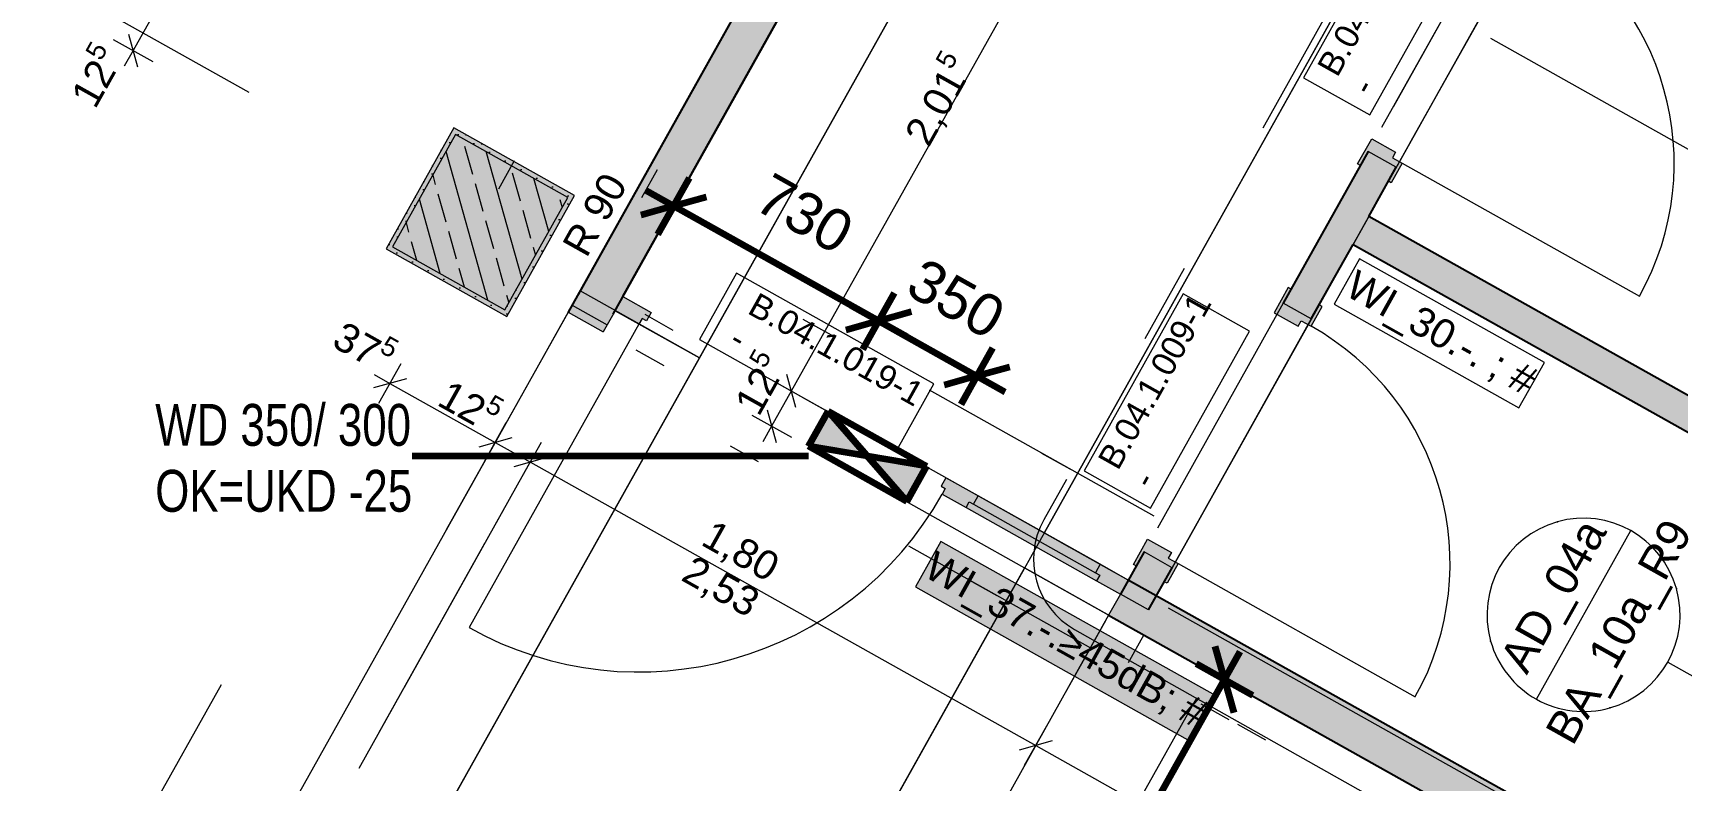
# Model space of a CAD drawing. Header units: metres. Extents: x -36 to 59, y 39 to 183.
# Drawn here: x -10.17 to -5.06, y 127.53 to 129.85 of the extents above; entities that cross this region are included whole.
import ezdxf

# ---------------------------------------------------------------- set-up
doc = ezdxf.new("R2010")
doc.units = ezdxf.units.M
doc.header["$MEASUREMENT"] = 0
for name, pattern in [('Punktlinie', [0.0035, 0, -0.0035]), ('Punktlinie_ eng', [0.00075, 0, -0.00075]), ('Strich-Doppel-Punktlinie', [0.006, 0.004, -0.0005, 0.00025, -0.0005, 0.00025, -0.0005]), ('Strichlinie-über-Schnitt', [0.0023, 0.0008, -0.0015]), ('Strichpunktlinie', [0.006703, 0.003528, -0.001764, 0, -0.001411]), ('Wipeout_Contour', [1, 0, -1])]:
    doc.linetypes.add(name, pattern=pattern)
for name, color, linetype in [('00  Raster', 7, 'Continuous'), ('10  Fassade_Deckschraffur', 7, 'Continuous'), ('10  Stützen', 7, 'Continuous'), ('10  Stützen_Schnittschraffur', 7, 'Continuous'), ('10  Treppen + Rampen', 7, 'Continuous'), ('10  Wand Massiv', 7, 'Continuous'), ('20  Boden Aufbauten', 7, 'Continuous'), ('20  Decke Abhangdecke', 7, 'Continuous'), ('20  Wand Leichtbau', 7, 'Continuous'), ('20  Wand Leichtbau_Deckschraffur', 7, 'Continuous'), ('20  Wand Leichtbau_Schnittschraffur', 7, 'Continuous'), ('20  Wand Leichtbau_Tür', 7, 'Continuous'), ('40  Bemaßung 1_ 50 AUSBAU', 7, 'Continuous'), ('40  Text Brandschutz', 7, 'Continuous'), ('40 Text Ausbau 1_50', 7, 'Continuous'), ('50  NUF - Raumstempel', 7, 'Continuous'), ('BAE-SUD-Text', 7, 'Continuous'), ('EPS-SUD-BD', 7, 'Continuous'), ('EPS-SUD-DD', 7, 'Continuous'), ('EPS-SUD-Text', 7, 'Continuous'), ('Neubau_20  Boden Aufbauten', 7, 'Continuous'), ('Neubau_20  Decke Abhangdecke', 7, 'Continuous'), ('Neubau_40 Text Ausbau 1_50', 7, 'Continuous'), ('Neubau_50 NUF - Raumstempel MIETERAUSBAU', 7, 'Continuous')]:
    doc.layers.add(name, color=color, linetype=linetype)
doc.styles.add('ERSTELLTER_STIL_1', font='')
doc.styles.add('ERSTELLTER_STIL_4', font='')
doc.styles.get('ERSTELLTER_STIL_1').set_extended_font_data('Arial')
doc.styles.get('ERSTELLTER_STIL_4').set_extended_font_data('Arial Unicode MS')

msp = doc.modelspace()

# ---------------------------------------------------------------- linework, layer by layer
at = {"layer": 'Neubau_20  Boden Aufbauten', "color": 7, "linetype": 'Continuous', "lineweight": 13, "ltscale": 1000, "flags": 128}
for points in [[(-8.3577, 128.9862), (-8.096, 128.8395), (7.1144, 155.9862), (4.0389, 157.7094), (4.6255, 158.7563), (1.6945, 160.3985), (1.6556, 160.3291), (1.3067, 160.5246), (1.3908, 160.6747), (1.1415, 160.8144), (-12.0312, 137.3031), (-11.7825, 137.1637), (-11.7642, 137.1964), (-5.6705, 133.7822)], [(-7.0247, 128.2966), (-6.6757, 128.1011), (-3.6769, 133.4532), (-3.6551, 133.441), (-2.0726, 136.2653), (-2.0944, 136.2776), (-2.0333, 136.3866), (2.6602, 133.7568), (2.6418, 133.7241), (2.9123, 133.5726), (2.9307, 133.6053), (2.9777, 133.6893), (11.1047, 148.1939), (8.9193, 149.4184), (8.626, 148.8949), (5.7733, 150.4933), (9.0226, 156.2925), (8.7478, 156.4465), (-2.4434, 136.4731), (-4.0259, 133.6487)]]:
    msp.add_lwpolyline(points, close=True, dxfattribs=at)
at = {"layer": 'Neubau_20  Boden Aufbauten', "color": 253, "linetype": 'Continuous', "lineweight": 18, "ltscale": 1000, "true_color": 0x9f9f9f, "flags": 128}
msp.add_lwpolyline([(-2.0813, 139.5743), (-13.3275, 119.5028), (-12.2806, 118.9162), (8.7478, 156.4465), (7.7009, 157.0331), (7.4392, 157.1797), (6.8527, 156.1329), (7.1144, 155.9862)], close=True, dxfattribs=at)
at = {"layer": 'Neubau_20  Boden Aufbauten', "color": 7, "linetype": 'Continuous', "lineweight": 13, "ltscale": 1000, "flags": 128}
for points in [[(-13.3275, 119.5028), (-8.096, 128.8395), (-8.4668, 129.0473), (-5.8407, 133.7342), (-11.8253, 137.0874)], [(-10.0804, 110.1896), (-6.9581, 115.762), (-2.3108, 124.0563), (-5.4078, 125.7916), (-4.787, 126.8995), (-6.6714, 127.9553), (-7.0858, 128.1875), (-8.7945, 125.1379), (-12.2845, 118.9092)]]:
    msp.add_lwpolyline(points, dxfattribs=at)

# ---------------------------------------------------------------- next in the draw order: wipeouts: each hides what was drawn before it
at = {"color": 254, "linetype": 'Wipeout_Contour', "lineweight": 0, "ltscale": 578.896248}
msp.add_wipeout([(1.5068, 161.8649), (-18.3925, 126.3498), (-18.2219, 126.2542), (1.6769, 161.7686)], dxfattribs=at).dxf.layer = '10  Fassade_Deckschraffur'

# ---------------------------------------------------------------- next in the draw order: wipeouts: each hides what was drawn before it
at = {"color": 254, "linetype": 'Wipeout_Contour', "lineweight": 0, "ltscale": 579.75037}
msp.add_wipeout([(1.2236, 162.0253), (-18.6764, 126.5088), (-18.6188, 126.4766), (1.2811, 161.9927)], dxfattribs=at).dxf.layer = '10  Fassade_Deckschraffur'

# ---------------------------------------------------------------- next in the draw order: wipeouts: each hides what was drawn before it
at = {"color": 254, "linetype": 'Wipeout_Contour', "lineweight": 0, "ltscale": 579.478914}
msp.add_wipeout([(-18.4602, 126.3877), (1.4393, 161.9032), (1.2811, 161.9927), (-18.6188, 126.4766)], dxfattribs=at).dxf.layer = '10  Fassade_Deckschraffur'

# ---------------------------------------------------------------- next in the draw order: wipeouts: each hides what was drawn before it
at = {"color": 254, "linetype": 'Wipeout_Contour', "lineweight": 0, "ltscale": 579.276268}
msp.add_wipeout([(1.4393, 161.9032), (-18.4602, 126.3877), (-18.4575, 126.3862), (1.4419, 161.9017)], dxfattribs=at).dxf.layer = '10  Fassade_Deckschraffur'

# ---------------------------------------------------------------- next in the draw order: wipeouts: each hides what was drawn before it
at = {"color": 254, "linetype": 'Wipeout_Contour', "lineweight": 0, "ltscale": 579.199343}
msp.add_wipeout([(1.4446, 161.9001), (-18.4548, 126.3847), (-18.4016, 126.3549), (1.4977, 161.8701)], dxfattribs=at).dxf.layer = '10  Fassade_Deckschraffur'

# ---------------------------------------------------------------- next in the draw order: wipeouts: each hides what was drawn before it
at = {"color": 254, "linetype": 'Wipeout_Contour', "lineweight": 0, "ltscale": 579.127053}
msp.add_wipeout([(-18.3972, 126.3524), (1.5021, 161.8676), (1.4977, 161.8701), (-18.4016, 126.3549)], dxfattribs=at).dxf.layer = '10  Fassade_Deckschraffur'

# ---------------------------------------------------------------- next in the draw order: wipeouts: each hides what was drawn before it
at = {"color": 254, "linetype": 'Wipeout_Contour', "lineweight": 0, "ltscale": 579.115676}
msp.add_wipeout([(1.5021, 161.8676), (-18.3972, 126.3524), (-18.3925, 126.3498), (1.5068, 161.8649)], dxfattribs=at).dxf.layer = '10  Fassade_Deckschraffur'

# ---------------------------------------------------------------- next in the draw order: hatches: boundary and pattern name
at = {"layer": '10  Stützen_Schnittschraffur', "linetype": 'Continuous', "lineweight": 0, "true_color": 0xffffff}
h = msp.add_hatch(color=7, dxfattribs=at)
h.paths.add_polyline_path([(-9.0695, 129.1786), (-8.6943, 128.9684), (-8.4841, 129.3436), (-8.8593, 129.5538)])
h.paths.add_polyline_path([(-9.049, 129.1844), (-8.8535, 129.5333), (-8.5046, 129.3378), (-8.7001, 128.9889)], flags=0)
at = {"layer": '10  Stützen_Schnittschraffur', "linetype": 'Continuous', "lineweight": 13, "true_color": 0x000100}
h = msp.add_hatch(dxfattribs=at)
h.set_pattern_fill('Gips_0002', color=98, style=0, pattern_type=2)
h.set_pattern_definition([(87.605446, (0, 0), (-0.02497817, 0.001044517), [0, -0.025])])
h.paths.add_polyline_path([(-9.0695, 129.1786), (-8.6943, 128.9684), (-8.4841, 129.3436), (-8.8593, 129.5538)])
h.paths.add_polyline_path([(-9.049, 129.1844), (-8.8535, 129.5333), (-8.5046, 129.3378), (-8.7001, 128.9889)], flags=0)
at = {"layer": '10  Stützen_Schnittschraffur', "linetype": 'Continuous', "lineweight": 0, "true_color": 0xffffff}
msp.add_hatch(color=7, dxfattribs=at).paths.add_polyline_path([(-8.7001, 128.9889), (-8.5046, 129.3378), (-8.8535, 129.5333), (-9.049, 129.1844)])
at = {"layer": '10  Stützen_Schnittschraffur', "linetype": 'Continuous', "lineweight": 13, "true_color": 0x000100}
h = msp.add_hatch(dxfattribs=at)
h.set_pattern_fill('Beton__Stahlbeton_0002', color=98, style=0, pattern_type=2)
h.set_pattern_definition([(285.738, (-9.04904, 129.18438), (0.115501, 0.032549), []), (285.738, (-9.10679, 129.1681), (0.115501, 0.032549), [0.09, -0.03])])
h.paths.add_polyline_path([(-8.7001, 128.9889), (-8.5046, 129.3378), (-8.8535, 129.5333), (-9.049, 129.1844)])
at = {"layer": '10  Treppen + Rampen', "linetype": 'Continuous', "lineweight": 0, "ltscale": 1000, "true_color": 0x000000}
for points in [[(-7.5735, 128.5343), (-7.6957, 128.6743), (-7.7568, 128.5653)], [(-7.4514, 128.3942), (-7.3903, 128.5033), (-7.5735, 128.5343)]]:
    msp.add_hatch(color=18, dxfattribs=at).paths.add_polyline_path(points)
at = {"layer": '20  Wand Leichtbau_Deckschraffur', "linetype": 'Continuous', "lineweight": 0, "true_color": 0xffffff}
msp.add_hatch(color=7, dxfattribs=at).paths.add_polyline_path([(-7.2444, 128.3853), (-7.2574, 128.3926), (-7.2672, 128.3752), (-6.8616, 128.1479), (-6.8518, 128.1653), (-6.8649, 128.1726), (-6.8502, 128.1988), (-7.2297, 128.4114)])
at = {"layer": '20  Wand Leichtbau_Schnittschraffur', "linetype": 'Continuous', "lineweight": 18}
for points in [[(-5.8101, 133.7887), (-8.4729, 129.0364), (-8.3639, 128.9753), (-5.7011, 133.7276)], [(-8.3333, 129.0298), (-5.7316, 133.6731), (-5.8407, 133.7342), (-8.4423, 129.0909)], [(-6.0175, 129.4804), (-6.2815, 129.0092), (-6.1943, 128.9604), (-5.9303, 129.4315)], [(-4.8817, 128.6433), (-6.0158, 129.2788), (-6.0647, 129.1915), (-4.9306, 128.5561)], [(-8.4423, 129.0909), (-8.5035, 128.9818), (-8.3333, 129.0298)], [(-8.3333, 129.0298), (-8.5035, 128.9818), (-8.3944, 128.9207)], [(-6.7874, 128.1063), (-6.7002, 128.0574), (-6.6268, 128.1883), (-6.7141, 128.2372)], [(-6.8241, 128.0409), (-4.787, 126.8995), (-4.7259, 127.0086), (-6.763, 128.1499)]]:
    msp.add_hatch(color=9, dxfattribs=at).paths.add_polyline_path(points)
at = {"layer": '20  Wand Leichtbau_Schnittschraffur', "linetype": 'Continuous', "lineweight": 0, "true_color": 0xffffff}
for points in [[(-6.0067, 129.5201), (-6.0507, 129.4416), (-6.042, 129.4367), (-6.0175, 129.4804), (-5.9303, 129.4315), (-5.9547, 129.3879), (-5.946, 129.383), (-5.9118, 129.444), (-5.9423, 129.4611), (-5.9325, 129.4786)], [(-8.3333, 129.0298), (-8.3577, 128.9862), (-8.2836, 128.9446), (-8.2738, 128.9621), (-8.2607, 128.9547), (-8.246, 128.9809)], [(-6.3098, 128.9792), (-6.2356, 128.9377), (-6.2258, 128.9551), (-6.1953, 128.938), (-6.1611, 128.9991), (-6.1698, 129.004), (-6.1943, 128.9604), (-6.2815, 129.0092), (-6.2571, 129.0529), (-6.2658, 129.0577)], [(-7.2574, 128.3926), (-7.2444, 128.3853), (-7.2297, 128.4114), (-7.33, 128.4677), (-7.3447, 128.4415), (-7.3316, 128.4342), (-7.3414, 128.4167), (-7.2672, 128.3752)], [(-6.7033, 128.277), (-6.7472, 128.1984), (-6.7385, 128.1936), (-6.7141, 128.2372), (-6.6268, 128.1883), (-6.6513, 128.1447), (-6.6426, 128.1398), (-6.6083, 128.2009), (-6.6389, 128.218), (-6.6291, 128.2354)], [(-6.763, 128.1499), (-6.8502, 128.1988), (-6.8649, 128.1726), (-6.8518, 128.1653), (-6.8616, 128.1479), (-6.7874, 128.1063)]]:
    msp.add_hatch(color=7, dxfattribs=at).paths.add_polyline_path(points)
at = {"layer": '40 Text Ausbau 1_50', "linetype": 'Continuous', "lineweight": 0, "ltscale": 1000, "true_color": 0xffffff}
msp.add_hatch(color=7, dxfattribs=at).paths.add_polyline_path([(-7.4247, 128.1285), (-6.5709, 127.6501), (-6.492, 127.791), (-7.3458, 128.2693)])

# ---------------------------------------------------------------- next in the draw order: linework, layer by layer
at = {"layer": '00  Raster', "color": 5, "linetype": 'Strichpunktlinie', "lineweight": 13, "ltscale": 1000}
msp.add_line((-17.9562, 112.8782), (7.5682, 158.4329), dxfattribs=at)
at = {"layer": '00  Raster', "color": 7, "linetype": 'Strichpunktlinie', "lineweight": 13, "ltscale": 1000}
for p, q in [((3.3757, 124.7812), (-16.3199, 135.8167)), ((2.3745, 123.013), (-17.3132, 134.044))]:
    msp.add_line(p, q, dxfattribs=at)
at = {"layer": '10  Stützen', "color": 7, "linetype": 'Continuous', "lineweight": 13, "ltscale": 1000, "flags": 128}
for points in [[(-9.0695, 129.1786), (-8.6943, 128.9684), (-8.4841, 129.3436), (-8.8593, 129.5538)], [(-8.7001, 128.9889), (-8.5046, 129.3378), (-8.8535, 129.5333), (-9.049, 129.1844)]]:
    msp.add_lwpolyline(points, close=True, dxfattribs=at)
at = {"layer": '20  Boden Aufbauten', "color": 7, "linetype": 'Continuous', "lineweight": 13, "ltscale": 1000, "flags": 128}
msp.add_lwpolyline([(-6.6757, 128.1011), (-1.7772, 125.3564), (-0.28, 128.0286), (-1.1524, 128.5174), (-0.9813, 128.8227), (-0.1089, 128.3339), (0.8305, 130.0106), (-4.068, 132.7553)], close=True, dxfattribs=at)
at = {"layer": '20  Decke Abhangdecke', "color": 7, "linetype": 'Strichlinie-über-Schnitt', "lineweight": 13, "ltscale": 1000, "flags": 128}
for points in [[(-3.086, 138.3949), (-0.3976, 143.1931), (7.3866, 157.0858), (8.5469, 156.4357), (8.9569, 156.206), (5.7529, 150.4876), (4.5186, 148.2848), (4.4575, 148.1757), (-4.1308, 132.8478), (-4.1552, 132.8041), (-6.6594, 128.3347), (-8.2298, 129.2145)], [(-13.5095, 119.7915), (-8.4514, 128.8191), (-6.881, 127.9392), (-8.6889, 124.7127), (-11.9392, 118.9117)]]:
    msp.add_lwpolyline(points, close=True, dxfattribs=at)
at = {"layer": '20  Decke Abhangdecke', "color": 7, "linetype": 'Continuous', "lineweight": 13, "ltscale": 1000, "flags": 128}
for points in [[(-5.004, 131.0846), (-3.8699, 130.4492), (-4.8817, 128.6433), (-6.0158, 129.2788)], [(-6.6757, 128.1011), (-6.0647, 129.1915), (-4.9306, 128.5561), (-4.8434, 128.5072), (-4.7945, 128.5945), (-4.116, 129.8053), (-3.0692, 129.2188), (-4.4075, 126.8302)]]:
    msp.add_lwpolyline(points, close=True, dxfattribs=at)
at = {"layer": '20  Wand Leichtbau', "color": 7, "linetype": 'Continuous', "lineweight": 13, "ltscale": 1000}
for p, q in [((-5.9303, 129.4315), (-6.0175, 129.4804)), ((-8.3333, 129.0298), (-8.3577, 128.9862)), ((-8.3577, 128.9862), (-8.3944, 128.9207)), ((-6.1943, 128.9604), (-6.2815, 129.0092)), ((-6.6268, 128.1883), (-6.7141, 128.2372)), ((-6.763, 128.1499), (-6.7874, 128.1063)), ((-6.7874, 128.1063), (-6.8241, 128.0409))]:
    msp.add_line(p, q, dxfattribs=at)
at = {"layer": '20  Wand Leichtbau', "color": 7, "linetype": 'Continuous', "lineweight": 25, "ltscale": 1000, "flags": 128}
for points in [[(-5.8101, 133.7887), (-8.4729, 129.0364)], [(-8.3333, 129.0298), (-5.6705, 133.7822)], [(-5.8407, 133.7342), (-8.5035, 128.9818)], [(-8.3639, 128.9753), (-5.7011, 133.7276)], [(-6.0175, 129.4804), (-6.2815, 129.0092)], [(-6.0158, 129.2788), (-5.9303, 129.4315)], [(-4.8817, 128.6433), (-6.0158, 129.2788)], [(-6.1943, 128.9604), (-6.0647, 129.1915)], [(-6.0647, 129.1915), (-4.8434, 128.5072)], [(-6.7141, 128.2372), (-6.7874, 128.1063)], [(-4.7259, 127.0086), (-6.763, 128.1499)], [(-6.7002, 128.0574), (-6.6268, 128.1883)], [(-6.8241, 128.0409), (-4.787, 126.8995)]]:
    msp.add_lwpolyline(points, dxfattribs=at)
at = {"layer": '20  Wand Leichtbau', "color": 7, "linetype": 'Continuous', "lineweight": 13, "ltscale": 1000, "flags": 128}
for points in [[(-6.013, 129.5939), (-5.7051, 130.1436), (-5.9107, 130.2588), (-6.2186, 129.7092)], [(-8.0959, 128.8969), (-7.4827, 128.5533), (-7.3675, 128.759), (-7.9806, 129.1025)], [(-6.6944, 128.3733), (-6.3865, 128.9229), (-6.5921, 129.0381), (-6.9, 128.4885)]]:
    msp.add_lwpolyline(points, close=True, dxfattribs=at)
at = {"layer": '20  Wand Leichtbau', "color": 7, "linetype": 'Strichlinie-über-Schnitt', "lineweight": 18, "ltscale": 1000, "flags": 128}
for points in [[(-8.4912, 129.0037), (-13.7593, 119.6014)], [(-8.4912, 129.0037), (-13.7593, 119.6014)], [(-8.4912, 129.0037), (-8.3822, 128.9426)], [(-8.4912, 129.0037), (-8.3822, 128.9426)], [(-13.6503, 119.5403), (-8.3822, 128.9426)], [(-13.5892, 119.6494), (-8.3822, 128.9426)], [(-6.8241, 128.0409), (-12.0494, 118.715)], [(-6.715, 127.9798), (-6.8241, 128.0409)], [(-11.9403, 118.6539), (-6.715, 127.9798)]]:
    msp.add_lwpolyline(points, dxfattribs=at)
at = {"layer": '20  Wand Leichtbau', "color": 7, "linetype": 'Continuous', "lineweight": 13, "ltscale": 1000, "flags": 128}
for points in [[(-8.5035, 128.9818), (-8.3944, 128.9207)], [(-6.7002, 128.0574), (-6.7874, 128.1063)]]:
    msp.add_lwpolyline(points, dxfattribs=at)
at = {"layer": '20  Wand Leichtbau_Tür', "color": 7, "linetype": 'Strichlinie-über-Schnitt', "lineweight": 13, "ltscale": 1000}
for p, q in [((-5.5849, 130.2524), (-6.0175, 129.4804)), ((-5.4977, 130.2035), (-5.9303, 129.4315)), ((-6.763, 128.1499), (-8.3333, 129.0298)), ((-6.2815, 129.0092), (-6.7141, 128.2372)), ((-6.1943, 128.9604), (-6.6268, 128.1883)), ((-6.8241, 128.0409), (-8.3944, 128.9207))]:
    msp.add_line(p, q, dxfattribs=at)
at = {"layer": '20  Wand Leichtbau_Tür', "color": 7, "linetype": 'Continuous', "lineweight": 18, "ltscale": 1000}
for p, q in [((-6.0507, 129.4416), (-6.0067, 129.5201)), ((-6.0175, 129.4804), (-6.042, 129.4367)), ((-5.9303, 129.4315), (-6.0175, 129.4804)), ((-6.0067, 129.5201), (-5.9325, 129.4786)), ((-5.9325, 129.4786), (-5.9423, 129.4611)), ((-6.042, 129.4367), (-6.0507, 129.4416)), ((-5.9547, 129.3879), (-5.9303, 129.4315)), ((-5.9118, 129.444), (-5.946, 129.383)), ((-5.9423, 129.4611), (-5.9118, 129.444)), ((-5.9118, 129.444), (-5.1746, 129.031)), ((-5.946, 129.383), (-5.9547, 129.3879)), ((-8.3577, 128.9862), (-8.3333, 129.0298)), ((-8.3333, 129.0298), (-8.246, 128.9809)), ((-6.2658, 129.0577), (-6.3098, 128.9792)), ((-6.2815, 129.0092), (-6.2571, 129.0529)), ((-6.2571, 129.0529), (-6.2658, 129.0577)), ((-8.2836, 128.9446), (-8.3577, 128.9862)), ((-8.2738, 128.9621), (-8.2836, 128.9446)), ((-8.2607, 128.9547), (-8.2738, 128.9621)), ((-8.246, 128.9809), (-8.2607, 128.9547)), ((-6.3098, 128.9792), (-6.2356, 128.9377)), ((-6.1943, 128.9604), (-6.2815, 129.0092)), ((-6.1953, 128.938), (-6.1611, 128.9991)), ((-6.1698, 129.004), (-6.1943, 128.9604)), ((-6.1611, 128.9991), (-6.1698, 129.004)), ((-8.2836, 128.9446), (-8.8115, 128.0024)), ((-6.2356, 128.9377), (-6.2258, 128.9551)), ((-6.2258, 128.9551), (-6.1953, 128.938)), ((-7.33, 128.4677), (-7.3447, 128.4415)), ((-7.2297, 128.4114), (-7.33, 128.4677)), ((-7.3447, 128.4415), (-7.3316, 128.4342)), ((-7.3316, 128.4342), (-7.3414, 128.4167)), ((-7.3414, 128.4167), (-7.2672, 128.3752)), ((-7.2444, 128.3853), (-7.2297, 128.4114)), ((-6.8502, 128.1988), (-7.2297, 128.4114)), ((-7.2672, 128.3752), (-7.2574, 128.3926)), ((-7.2672, 128.3752), (-6.8616, 128.1479)), ((-7.2574, 128.3926), (-7.2444, 128.3853)), ((-7.2444, 128.3853), (-6.8649, 128.1726)), ((-6.7472, 128.1984), (-6.7033, 128.277)), ((-6.7033, 128.277), (-6.6291, 128.2354)), ((-6.8502, 128.1988), (-6.8649, 128.1726)), ((-6.763, 128.1499), (-6.8502, 128.1988)), ((-6.7385, 128.1936), (-6.7472, 128.1984)), ((-6.7141, 128.2372), (-6.7385, 128.1936)), ((-6.6268, 128.1883), (-6.7141, 128.2372)), ((-6.6083, 128.2009), (-6.6426, 128.1398)), ((-6.6291, 128.2354), (-6.6389, 128.218)), ((-6.6389, 128.218), (-6.6083, 128.2009)), ((-6.6083, 128.2009), (-5.8712, 127.7878)), ((-6.8649, 128.1726), (-6.8518, 128.1653)), ((-6.8518, 128.1653), (-6.8616, 128.1479)), ((-6.8616, 128.1479), (-6.7874, 128.1063)), ((-6.7874, 128.1063), (-6.763, 128.1499)), ((-6.6513, 128.1447), (-6.6268, 128.1883)), ((-6.6426, 128.1398), (-6.6513, 128.1447))]:
    msp.add_line(p, q, dxfattribs=at)
at = {"layer": '20  Wand Leichtbau_Tür', "color": 7, "linetype": 'Continuous', "lineweight": 13, "ltscale": 1000}
for p, q in [((-5.9303, 129.4315), (-6.0175, 129.4804)), ((-5.9303, 129.4315), (-6.0175, 129.4804)), ((-8.3333, 129.0298), (-8.3577, 128.9862)), ((-8.3333, 129.0298), (-8.3577, 128.9862)), ((-8.3577, 128.9862), (-8.3944, 128.9207)), ((-6.1943, 128.9604), (-6.2815, 129.0092)), ((-6.1943, 128.9604), (-6.2815, 129.0092)), ((-6.6268, 128.1883), (-6.7141, 128.2372)), ((-6.6268, 128.1883), (-6.7141, 128.2372)), ((-6.763, 128.1499), (-6.7874, 128.1063)), ((-6.763, 128.1499), (-6.7874, 128.1063)), ((-6.7874, 128.1063), (-6.8241, 128.0409))]:
    msp.add_line(p, q, dxfattribs=at)
for centre, radius, start, end in [((-5.9118, 129.444), 0.845, 330.738, 60.738), ((-6.6083, 128.2009), 0.845, 330.738, 60.738), ((-8.2836, 128.9446), 1.08, 240.738, 330.738)]:
    msp.add_arc(centre, radius, start, end, dxfattribs=at)
at = {"layer": '40  Bemaßung 1_ 50 AUSBAU', "color": 7, "linetype": 'Continuous', "lineweight": 13, "ltscale": 1000}
for p, q in [((-6.8243, 130.4963), (-7.8102, 128.7367)), ((-9.7947, 129.9031), (-9.8558, 129.794)), ((-9.8702, 129.8451), (-9.8414, 129.743)), ((-9.9171, 129.8284), (-9.7945, 129.7597)), ((-9.8558, 129.794), (-9.8833, 129.745)), ((-9.0916, 128.6992), (-9.0229, 128.8219)), ((-9.0062, 128.7749), (-9.1083, 128.7462)), ((-9.1063, 128.788), (-9.0573, 128.7605)), ((-9.0573, 128.7605), (-8.7301, 128.5773)), ((-7.8716, 128.7711), (-7.7489, 128.7024)), ((-7.7959, 128.6857), (-7.8246, 128.7878)), ((-7.8102, 128.7367), (-7.8713, 128.6277)), ((-7.9327, 128.662), (-7.81, 128.5933)), ((-7.8857, 128.6787), (-7.857, 128.5766)), ((-8.7645, 128.5159), (-8.6958, 128.6386)), ((-7.8713, 128.6277), (-7.8988, 128.5786)), ((-8.6791, 128.5916), (-8.7812, 128.5629)), ((-8.7301, 128.5773), (-8.6211, 128.5162)), ((-8.6555, 128.4548), (-8.5867, 128.5775)), ((-8.57, 128.5305), (-8.6721, 128.5018)), ((-8.6211, 128.5162), (-7.0508, 127.6363)), ((-7.0851, 127.575), (-7.0164, 127.6976)), ((-6.9997, 127.6507), (-7.1018, 127.6219)), ((-7.0508, 127.6363), (-5.0006, 126.4876))]:
    msp.add_line(p, q, dxfattribs=at)
at = {"layer": '40 Text Ausbau 1_50', "color": 7, "linetype": 'Continuous', "lineweight": 13, "ltscale": 1000}
for p, q in [((-6.0447, 129.1474), (-6.1236, 129.0066)), ((-5.4702, 128.8255), (-6.0447, 129.1474)), ((-6.1236, 129.0066), (-5.5491, 128.6847)), ((-5.5491, 128.6847), (-5.4702, 128.8255)), ((-5.495, 127.7801), (-5.2018, 128.3035)), ((-7.3458, 128.2693), (-7.4247, 128.1285)), ((-6.492, 127.791), (-7.3458, 128.2693)), ((-7.4247, 128.1285), (-6.5709, 127.6501)), ((-6.5709, 127.6501), (-6.492, 127.791))]:
    msp.add_line(p, q, dxfattribs=at)
for start, end in [(105.738, 195.738), (15.738, 105.738), (285.738, 15.738), (195.738, 285.738)]:
    msp.add_arc((-5.3484, 128.0418), 0.3, start, end, dxfattribs=at)
for p in [(-5.4298, 128.3306), (-5.0597, 128.1232), (-5.6372, 127.9604), (-5.267, 127.7531)]:
    msp.add_point(p, dxfattribs=at)
at = {"layer": '50  NUF - Raumstempel', "color": 7, "linetype": 'Punktlinie', "lineweight": 13, "ltscale": 1000, "flags": 128}
msp.add_lwpolyline([(-10.0359, 110.1647), (-20.9522, 116.2812), (-16.4992, 124.2287), (-18.674, 125.4472), (-12.0678, 137.2376), (-11.8323, 137.1056), (-11.9129, 136.9617), (-11.5378, 136.7515), (-11.4571, 136.8954), (-6.3493, 134.0335), (-6.4299, 133.8895), (-6.0548, 133.6794), (-5.9741, 133.8233), (-5.8127, 133.7329), (-8.4694, 128.9914), (-4.7748, 126.9213), (-5.4078, 125.7916), (-2.4722, 124.1468), (-3.7407, 121.8829), (-3.5348, 121.7676)], close=True, dxfattribs=at)
at = {"layer": 'BAE-SUD-Text', "color": 7, "linetype": 'Continuous', "lineweight": 100, "ltscale": 1000}
for p, q in [((-7.7568, 128.5653), (-7.6957, 128.6743)), ((-7.6957, 128.6743), (-7.7568, 128.5653)), ((-7.6957, 128.6743), (-7.4514, 128.3942)), ((-7.6957, 128.6743), (-7.3903, 128.5033)), ((-7.3903, 128.5033), (-7.7568, 128.5653)), ((-7.4514, 128.3942), (-7.7568, 128.5653)), ((-7.4514, 128.3942), (-7.3903, 128.5033)), ((-7.3903, 128.5033), (-7.4514, 128.3942))]:
    msp.add_line(p, q, dxfattribs=at)
at = {"layer": 'EPS-SUD-BD', "color": 7, "linetype": 'Continuous', "lineweight": 100, "ltscale": 1000}
msp.add_line((-7.7568, 128.5343), (-8.9881, 128.5343), dxfattribs=at)
at = {"layer": 'EPS-SUD-DD', "color": 7, "linetype": 'Continuous', "lineweight": 100, "ltscale": 1000}
for p, q in [((-8.2245, 129.2239), (-8.1268, 129.3984)), ((-8.2629, 129.36), (-7.4515, 128.9055)), ((-8.1756, 129.3112), (-8.0736, 129.3399)), ((-8.1756, 129.3112), (-8.2777, 129.2824)), ((-8.1756, 129.3112), (-8.2245, 129.2239)), ((-7.5876, 128.8672), (-7.4899, 129.0417)), ((-7.5876, 128.8672), (-7.4899, 129.0417)), ((-7.626, 129.0033), (-7.1462, 128.7345)), ((-7.5388, 128.9544), (-7.4367, 128.9832)), ((-7.5388, 128.9544), (-7.4367, 128.9832)), ((-7.5388, 128.9544), (-7.6409, 128.9256)), ((-7.5388, 128.9544), (-7.6409, 128.9256)), ((-7.5388, 128.9544), (-7.5876, 128.8672)), ((-7.5388, 128.9544), (-7.5876, 128.8672)), ((-7.2823, 128.6961), (-7.1845, 128.8706)), ((-7.2334, 128.7834), (-7.1313, 128.8121)), ((-7.2334, 128.7834), (-7.3355, 128.7546)), ((-7.2334, 128.7834), (-7.2823, 128.6961)), ((-6.4642, 127.8411), (-6.493, 127.9432)), ((-7.4565, 126.0701), (-6.4154, 127.9283)), ((-6.5515, 127.89), (-6.377, 127.7922)), ((-6.4642, 127.8411), (-6.5515, 127.89)), ((-6.4642, 127.8411), (-6.4355, 127.739))]:
    msp.add_line(p, q, dxfattribs=at)
at = {"layer": 'EPS-SUD-Text', "color": 251, "linetype": 'Strich-Doppel-Punktlinie', "lineweight": 18, "ltscale": 1000, "true_color": 0x5f5f5f}
for p, q in [((-4.3917, 133.0436), (-7.0256, 128.3367)), ((-6.9301, 127.9967), (-1.6543, 125.0276))]:
    msp.add_line(p, q, dxfattribs=at)
at = {"layer": 'EPS-SUD-Text', "color": 7, "linetype": 'Continuous', "lineweight": 13, "ltscale": 1000}
msp.add_line((-6.5507, 127.7832), (-7.0864, 126.8313), dxfattribs=at)
at = {"layer": 'EPS-SUD-Text', "color": 251, "linetype": 'Strich-Doppel-Punktlinie', "lineweight": 18, "ltscale": 1000, "true_color": 0x5f5f5f}
msp.add_arc((-6.8075, 128.2146), 0.25, 150.7691, 240.6304, dxfattribs=at)
at = {"layer": 'Neubau_20  Decke Abhangdecke', "color": 7, "linetype": 'Continuous', "lineweight": 13, "ltscale": 1000, "flags": 128}
msp.add_lwpolyline([(-18.5789, 125.4226), (-16.3631, 124.1811), (-16.3557, 124.1941), (-12.4212, 121.9896), (-7.1238, 131.4442), (-9.1608, 132.5855), (-10.5172, 130.1646), (-14.1028, 132.1736), (-14.1773, 132.0406), (-14.5524, 132.2508), (-14.4596, 132.4165), (-14.6122, 132.5021)], close=True, dxfattribs=at)
at = {"layer": 'Neubau_20  Decke Abhangdecke', "color": 7, "linetype": 'Punktlinie_ eng', "lineweight": 13, "ltscale": 1000, "flags": 128}
for points in [[(-8.2298, 129.2145), (-8.3333, 129.0298), (-6.763, 128.1499), (-6.6594, 128.3347)], [(-6.881, 127.9392), (-6.8241, 128.0409), (-8.3944, 128.9207), (-8.4514, 128.8191)], [(-6.715, 127.9798), (-8.397, 124.9778), (-8.3098, 124.9289), (-3.5329, 122.2537), (-2.4722, 124.1468), (-5.4078, 125.7916), (-4.787, 126.8995), (-6.6278, 127.9309)], [(-8.2609, 125.0162), (-3.5718, 122.3889), (-2.6083, 124.1084), (-5.5439, 125.7532), (-4.9231, 126.8612), (-6.6767, 127.8437)], [(-8.2609, 125.0162), (-6.6767, 127.8437), (-4.9231, 126.8612), (-5.5439, 125.7532), (-2.6083, 124.1084), (-3.5718, 122.3889)]]:
    msp.add_lwpolyline(points, close=True, dxfattribs=at)
at = {"layer": 'Neubau_40 Text Ausbau 1_50', "color": 7, "linetype": 'Continuous', "lineweight": 13, "ltscale": 1000, "flags": 128}
msp.add_lwpolyline([(-5.0867, 127.8952), (-1.7958, 126.0512)], dxfattribs=at)
at = {"layer": 'Neubau_50 NUF - Raumstempel MIETERAUSBAU', "color": 7, "linetype": 'Punktlinie', "lineweight": 13, "ltscale": 1000, "flags": 128}
msp.add_lwpolyline([(-6.1683, 129.2112), (-6.763, 128.1499), (-8.3333, 129.0298), (-7.9031, 129.7975)], dxfattribs=at)

# ---------------------------------------------------------------- next in the draw order: texts
at = {"layer": '10  Wand Massiv', "color": 7, "linetype": 'Continuous', "lineweight": 100, "char_height": 0.13, "attachment_point": 1, "rotation": 330.7437, "style": 'ERSTELLTER_STIL_1'}
for s, insert in [('\\A1;{\\pql;\\fArial|b0|i0|c0|p38;730}', (-7.8689, 129.4188)), ('\\A1;{\\pql;\\fArial|b0|i0|c0|p38;350}', (-7.3978, 129.1549))]:
    msp.add_mtext(s, dxfattribs=dict(at, insert=insert))
at = {"layer": '20  Wand Leichtbau', "color": 7, "linetype": 'Continuous', "lineweight": 18, "char_height": 0.075, "attachment_point": 1, "style": 'ERSTELLTER_STIL_1'}
for s, insert, rotation in [('\\A1;{\\pql;\\pt0;\\fArial|b0|i0|c0|p38;B.04.1.010-1}', (-6.1793, 129.7444), 60.738), ('\\A1;{\\pql;\\pt0;\\fArial|b0|i0|c0|p38;-}', (-6.0765, 129.6868), 60.738), ('\\A1;{\\pql;\\pt0;\\fArial|b0|i0|c0|p38;B.04.1.019-1}', (-7.9136, 129.0453), 330.738), ('\\A1;{\\pql;\\pt0;\\fArial|b0|i0|c0|p38;B.04.1.009-1}', (-6.8607, 128.5237), 60.738), ('\\A1;{\\pql;\\pt0;\\fArial|b0|i0|c0|p38;-}', (-7.9712, 128.9425), 330.738), ('\\A1;{\\pql;\\pt0;\\fArial|b0|i0|c0|p38;-}', (-6.7578, 128.4661), 60.738)]:
    msp.add_mtext(s, dxfattribs=dict(at, insert=insert, rotation=rotation))
at = {"layer": '20  Wand Leichtbau', "color": 7, "linetype": 'Continuous', "lineweight": 100, "char_height": 0.13, "attachment_point": 1, "rotation": 0.0004, "style": 'ERSTELLTER_STIL_4'}
for s, insert in [('\\A1;{\\W0.750000x;\\pql;\\fArial Unicode MS|b0|i0|c0|p34;WD 350/ 300}', (-9.7868, 128.6966)), ('\\A1;{\\W0.750000x;\\pql;\\fArial Unicode MS|b0|i0|c0|p34;OK=UKD -25}', (-9.7868, 128.4919))]:
    msp.add_mtext(s, dxfattribs=dict(at, insert=insert))
at = {"layer": '40  Bemaßung 1_ 50 AUSBAU', "color": 7, "linetype": 'Continuous', "lineweight": 13, "char_height": 0.09, "attachment_point": 7, "style": 'ERSTELLTER_STIL_1'}
for s, insert, rotation in [('\\A1;{\\pql;\\fArial|b0|i0|c0|p38;12\\fArial|b0|i0|c0|p38;\\A1{\\H.66x;\\S5^  ;}}', (-9.9509, 129.5961), 60.738), ('\\A1;{\\pql;\\fArial|b0|i0|c0|p38;2,01\\fArial|b0|i0|c0|p38;\\A1{\\H.66x;\\S5^  ;}}', (-7.3604, 129.4776), 60.738), ('\\A1;{\\pql;\\fArial|b0|i0|c0|p38;37\\fArial|b0|i0|c0|p38;\\A1{\\H.66x;\\S5^  ;}}', (-9.2555, 128.8551), 330.738), ('\\A1;{\\pql;\\fArial|b0|i0|c0|p38;12\\fArial|b0|i0|c0|p38;\\A1{\\H.66x;\\S5^  ;}}', (-7.8886, 128.6414), 60.738), ('\\A1;{\\pql;\\fArial|b0|i0|c0|p38;12\\fArial|b0|i0|c0|p38;\\A1{\\H.66x;\\S5^  ;}}', (-8.9281, 128.6723), 330.738)]:
    msp.add_mtext(s, dxfattribs=dict(at, insert=insert, rotation=rotation))
at = {"layer": '40  Bemaßung 1_ 50 AUSBAU', "color": 7, "linetype": 'Continuous', "lineweight": 13, "char_height": 0.09, "width": 0.239452, "attachment_point": 7, "rotation": 330.738, "style": 'ERSTELLTER_STIL_1'}
for s, insert in [('\\A1;{\\pql;\\fArial|b0|i0|c0|p38;1,80}', (-8.1034, 128.2467)), ('\\A1;{\\pql;\\fArial|b0|i0|c0|p38;2,53}', (-8.165, 128.1368))]:
    msp.add_mtext(s, dxfattribs=dict(at, insert=insert))
at = {"layer": '40  Text Brandschutz', "color": 7, "linetype": 'Continuous', "lineweight": 13, "insert": (-8.5253, 129.191), "char_height": 0.09, "attachment_point": 1, "rotation": 60.738, "style": 'ERSTELLTER_STIL_1'}
msp.add_mtext('\\A1;{\\pql;\\pt0,1;\\fArial|b0|i0|c0|p38;R 90\\fArial|b0|i0|c0|p38;\\fArial|b0|i0|c0|p38;\\fArial|b0|i0|c0|p38;\\fArial|b0|i0|c0|p38;\\fArial|b0|i0|c0|p38;\\fArial|b0|i0|c0|p38;\\fArial|b0|i0|c0|p38;\\fArial|b0|i0|c0|p38;\\fArial|b0|i0|c0|p38;\\fArial|b0|i0|c0|p38;\\fArial|b0|i0|c0|p38;\\fArial|b0|i0|c0|p38;\\fArial|b0|i0|c0|p38;\\fArial|b0|i0|c0|p38;\\fArial|b0|i0|c0|p38;\\fArial|b0|i0|c0|p38;\\fArial|b0|i0|c0|p38;\\fArial|b0|i0|c0|p38;\\fArial|b0|i0|c0|p38;\\fArial|b0|i0|c0|p38;\\fArial|b0|i0|c0|p38;\\fArial|b0|i0|c0|p38;\\fArial|b0|i0|c0|p38;\\fArial|b0|i0|c0|p38;\\fArial|b0|i0|c0|p38;\\fArial|b0|i0|c0|p38;\\fArial|b0|i0|c0|p38;\\fArial|b0|i0|c0|p38;\\fArial|b0|i0|c0|p38;\\fArial|b0|i0|c0|p38;\\fArial|b0|i0|c0|p38;\\fArial|b0|i0|c0|p38;\\fArial|b0|i0|c0|p38;\\fArial|b0|i0|c0|p38;\\fArial|b0|i0|c0|p38;\\fArial|b0|i0|c0|p38;\\fArial|b0|i0|c0|p38;\\fArial|b0|i0|c0|p38;\\fArial|b0|i0|c0|p38;\\fArial|b0|i0|c0|p38;\\fArial|b0|i0|c0|p38;\\fArial|b0|i0|c0|p38;\\fArial|b0|i0|c0|p38;\\fArial|b0|i0|c0|p38;\\fArial|b0|i0|c0|p38;\\fArial|b0|i0|c0|p38;\\fArial|b0|i0|c0|p38;}', dxfattribs=at)
at = {"layer": '40 Text Ausbau 1_50', "color": 7, "linetype": 'Continuous', "lineweight": 13, "style": 'ERSTELLTER_STIL_1'}
for s, insert, char_height, attachment_point, rotation in [('\\A1;{\\pql;\\fArial|b0|i0|c0|p38;WI_30.-. \\fArial|b0|i0|c0|p38;; #}', (-6.051, 129.1158), 0.09, 1, 330.738), ('\\A1;{\\pql;\\fArial|b0|i0|c0|p38;AD_04a}', (-5.5563, 127.8708), 0.1016, 4, 60.738), ('\\A1;{\\pql;\\fArial|b0|i0|c0|p38;BA_10a_R9}', (-5.4136, 127.6492), 0.1016, 4, 60.738), ('\\A1;{\\pql;\\fArial|b0|i0|c0|p38;WI_37.-.≥45dB\\fArial|b0|i0|c0|p38;; #}', (-7.3887, 128.1927), 0.09, 4, 330.738)]:
    msp.add_mtext(s, dxfattribs=dict(at, insert=insert, char_height=char_height, attachment_point=attachment_point, rotation=rotation))

doc.saveas('drawing.dxf')
